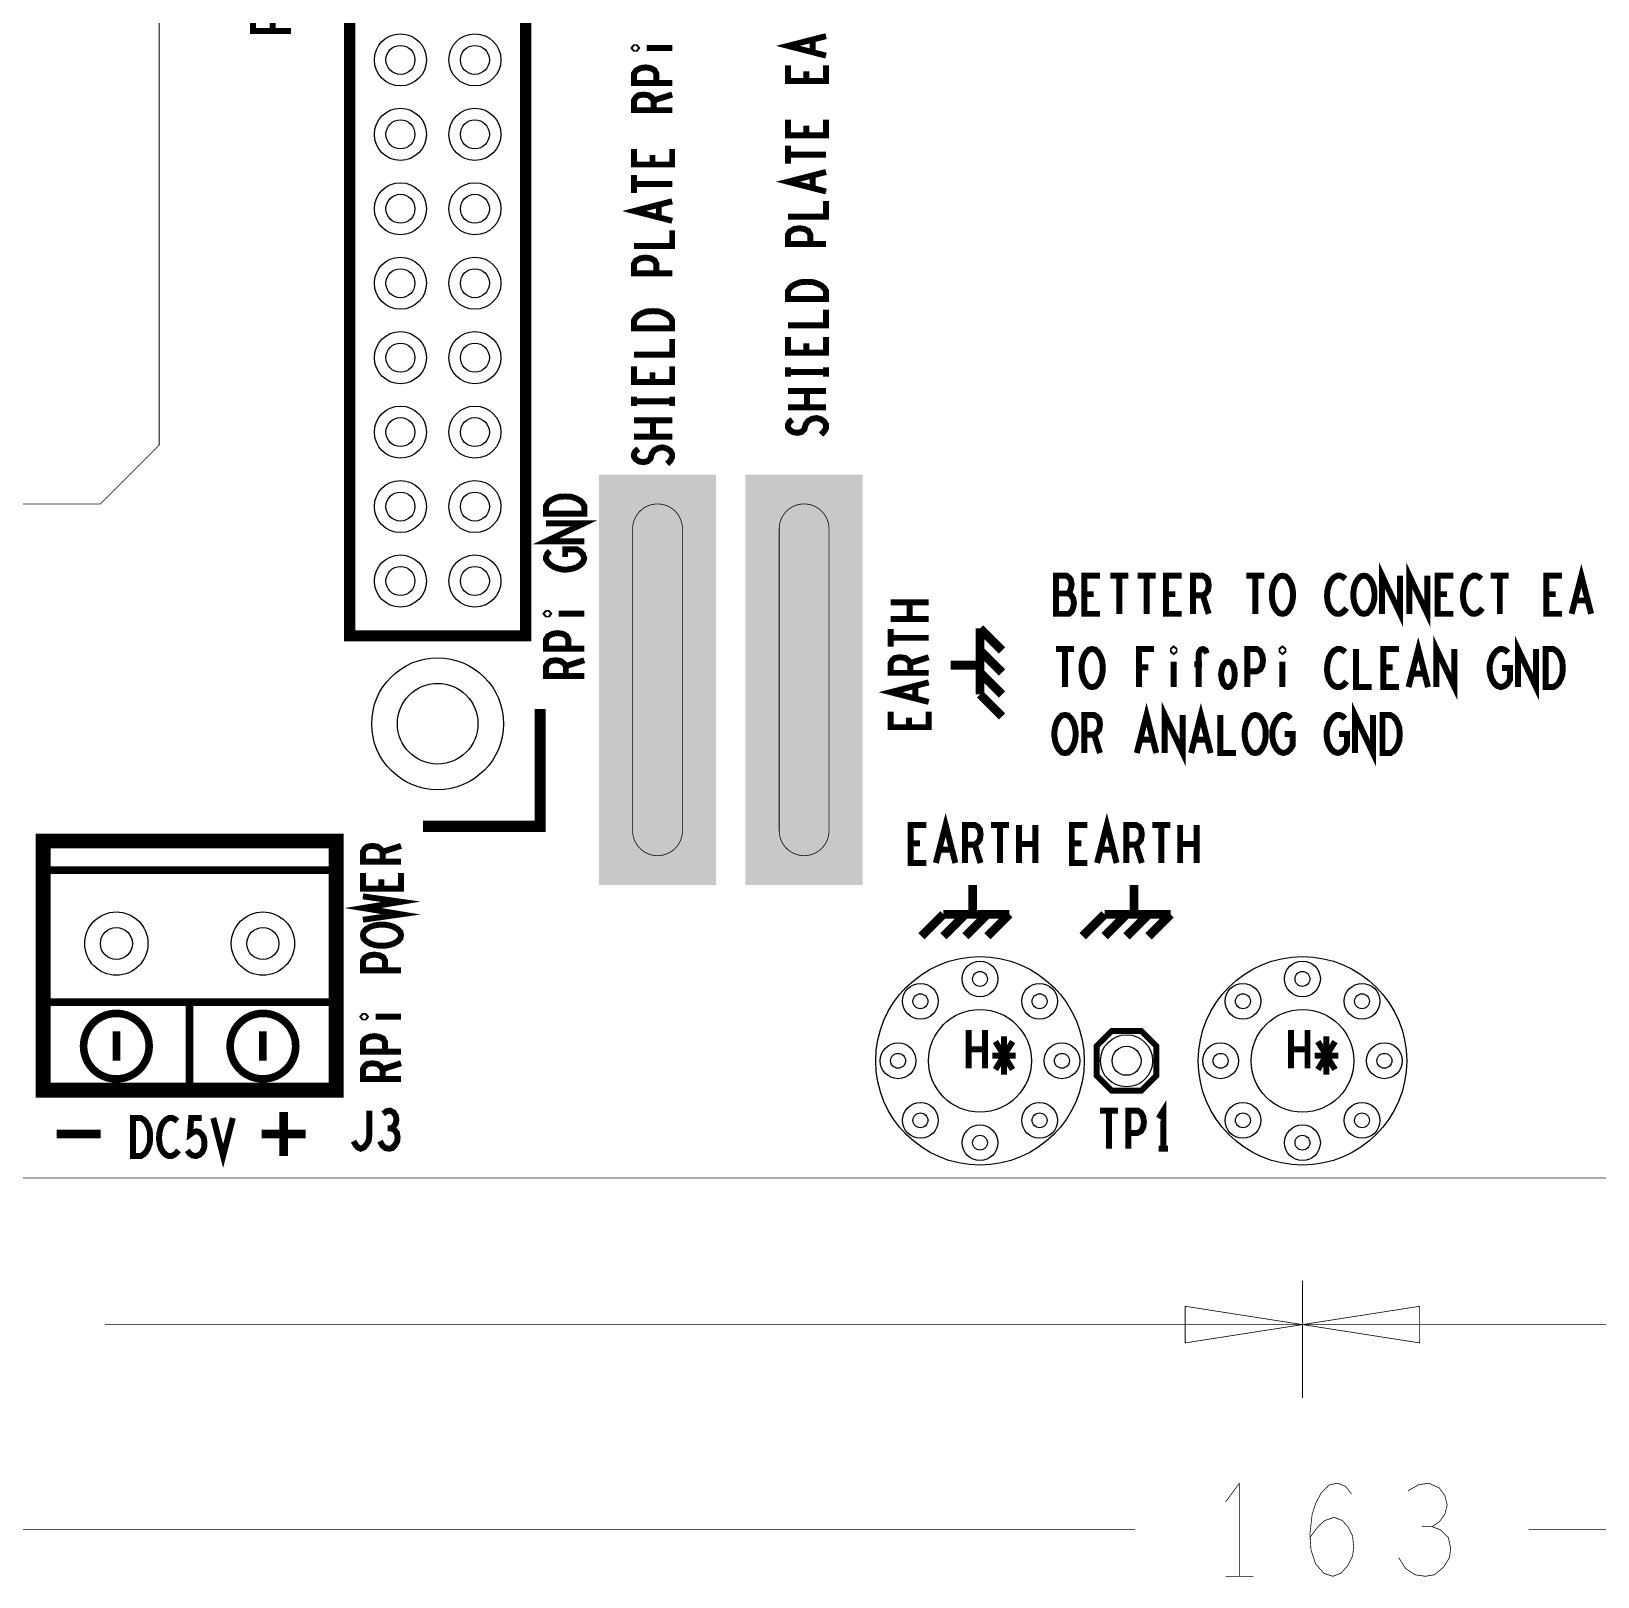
# Model space of a CAD drawing. Extents: x -24 to 229, y -15 to 107.
# Drawn here: x 39.6 to 93.1, y -13.6 to 39.1 of the extents above; entities that cross this region are included whole.
import ezdxf

# ---------------------------------------------------------------- set-up
doc = ezdxf.new("R2010")
doc.units = 0
doc.layers.get('0').update_dxf_attribs({"linetype": 'CONTINUOUS'})
for name, color, linetype in [('BOARD_ART', 7, 'CONTINUOUS'), ('DIMENSION_ART', 2, 'CONTINUOUS'), ('SILK_TOP_ART', 5, 'CONTINUOUS'), ('SOLDER_BOTTOM_ART', 10, 'CONTINUOUS'), ('SOLDER_TOP_ART', 14, 'CONTINUOUS'), ('STATIONPI-1-2_DRL', 9, 'CONTINUOUS')]:
    doc.layers.add(name, color=color, linetype=linetype)

# ---------------------------------------------------------------- blocks, each defined once
blk = doc.blocks.new('ROUND_26')
blk.add_circle((0, 0), 3.556)
blk = doc.blocks.new('ROUND_27')
blk.add_circle((0, 0), 0.61)
blk = doc.blocks.new('ROUND_25')
blk.add_circle((0, 0), 2.25)
blk = doc.blocks.new('ROUND_29')
blk.add_circle((0, 0), 0.889)
blk = doc.blocks.new('ROUND_28')
blk.add_circle((0, 0), 1.079)
blk = doc.blocks.new('ROUND_24')
blk.add_circle((0, 0), 0.254)
blk = doc.blocks.new('ROUND_31')
blk.add_circle((0, 0), 0.495)
blk = doc.blocks.new('ROUND_32')
blk.add_circle((0, 0), 0.546)
blk = doc.blocks.new('ROUND_33')
blk.add_circle((0, 0), 1.753)
blk = doc.blocks.new('ROUND_3')
blk.add_circle((0, 0), 1.375)

msp = doc.modelspace()

# ---------------------------------------------------------------- linework, layer by layer
at = {"layer": 'BOARD_ART', "const_width": 0.0254}
for points in [[(11, 66), (9, 64), (9, 25), (11, 23), (42, 23), (44, 25), (44, 64), (42, 66), (11, 66)], [(60.15, 22.15), (60.15, 11.85)], [(61.85, 11.85), (61.85, 22.15)], [(65.15, 22.15), (65.15, 11.85)], [(66.85, 11.85), (66.85, 22.15)], [(2, 0), (161, 0)]]:
    msp.add_lwpolyline(points, dxfattribs=at)
for points in [[(61, 23, 0.4142136), (60.15, 22.15)], [(61.85, 22.15, 0.4142136), (61, 23)], [(66, 23, 0.4142136), (65.15, 22.15)], [(66.85, 22.15, 0.4142136), (66, 23)], [(60.15, 11.85, 0.4142136), (61, 11)], [(61, 11, 0.4142136), (61.85, 11.85)], [(65.15, 11.85, 0.4142136), (66, 11)], [(66, 11, 0.4142136), (66.85, 11.85)]]:
    msp.add_lwpolyline(points, format="xyb", dxfattribs=at)
at = {"layer": 'DIMENSION_ART', "const_width": 0.0254}
for points in [[(83, -3.5), (83, -7.5)], [(83, -3.5), (83, -7.5)], [(79, -5.625), (83, -5), (79, -4.375), (79, -5.625)], [(87, -4.375), (83, -5), (87, -5.625), (87, -4.375)], [(42.1371, -5), (83, -5)], [(117.8629, -5), (83, -5)], [(80.8504, -13.5875), (80.8504, -10.4125), (80.378, -11.0475)], [(83.2519, -12.2647), (83.5276, -11.8941), (83.7638, -11.6825), (84.0788, -11.5767), (84.3544, -11.6825), (84.5512, -11.8941), (84.7087, -12.2117), (84.7481, -12.5821), (84.7087, -12.8996), (84.5512, -13.2172), (84.3149, -13.4817), (84.0394, -13.5875), (83.7244, -13.4817), (83.4488, -13.1643), (83.2913, -12.6879), (83.2519, -12.1588), (83.3307, -11.4709), (83.4488, -11.1004), (83.6456, -10.73), (83.9212, -10.4654), (84.1968, -10.4125), (84.4724, -10.5183), (84.6693, -10.7829)], [(87.4252, -11.8941), (87.6614, -11.7354), (87.8583, -11.4709), (87.937, -11.1534), (87.8583, -10.8358), (87.6614, -10.5713), (87.3071, -10.4125), (86.9528, -10.4654), (86.5984, -10.6771)], [(77.2881, -12), (0, -12)], [(86.2835, -12.9525), (86.5196, -13.323), (86.8346, -13.5346), (87.189, -13.5875), (87.504, -13.5346), (87.8189, -13.2701), (88.0157, -12.9525), (88.0551, -12.635), (87.9764, -12.2647), (87.7008, -12), (87.4252, -11.8941), (87.0708, -11.8941)], [(90.7119, -12), (163, -12)], [(80.378, -13.5875), (81.3228, -13.5875)]]:
    msp.add_lwpolyline(points, dxfattribs=at)
at = {"layer": 'SILK_TOP_ART'}
for points, const_width in [([(50.5, 70.5), (56.5, 70.5), (56.5, 18.5), (50.5, 18.5), (50.5, 70.5)], 0.38), ([(48.5, 39.1333), (47.2, 39.1333), (47.2, 39.4667), (47.265, 39.5733), (47.3517, 39.64), (47.525, 39.6667), (47.6983, 39.64), (47.8067, 39.56), (47.8717, 39.4667), (47.8717, 39.1333)], 0.2032), ([(66.75, 38.2947), (65.45, 38.628), (66.75, 38.9613)], 0.2032), ([(60.2867, 38.555), (60.265, 38.5283), (60.2217, 38.5283), (60.2, 38.555), (60.2217, 38.5817), (60.265, 38.5817), (60.2867, 38.555)], 0.2032), ([(60.6334, 38.555), (61.5, 38.555)], 0.2032), ([(66.295, 38.8413), (66.295, 38.4147)], 0.2032), ([(61.5, 37.3613), (60.2, 37.3613), (60.2, 37.6813), (60.265, 37.788), (60.4167, 37.868), (60.59, 37.8947), (60.7633, 37.868), (60.8933, 37.8013), (60.9584, 37.6813), (60.9584, 37.3613)], 0.2032), ([(66.75, 37.9677), (66.75, 37.4343), (65.45, 37.4343), (65.45, 37.9677)], 0.2032), ([(66.0783, 37.7543), (66.0783, 37.4343)], 0.2032), ([(61.5, 36.4343), (60.2, 36.4343), (60.2, 36.7677), (60.265, 36.8743), (60.3517, 36.941), (60.525, 36.9677), (60.6983, 36.941), (60.8067, 36.861), (60.8717, 36.7677), (60.8717, 36.4343)], 0.2032), ([(60.8717, 36.7677), (61.5, 36.9677)], 0.2032), ([(66.75, 36.1137), (66.75, 35.5803), (65.45, 35.5803), (65.45, 36.1137)], 0.2032), ([(66.0783, 35.9003), (66.0783, 35.5803)], 0.2032), ([(65.45, 34.6133), (65.45, 35.2267)], 0.2032), ([(61.5, 35.1137), (61.5, 34.5803), (60.2, 34.5803), (60.2, 35.1137)], 0.2032), ([(60.8283, 34.9003), (60.8283, 34.5803)], 0.2032), ([(65.45, 34.92), (66.75, 34.92)], 0.2032), ([(60.2, 33.6133), (60.2, 34.2267)], 0.2032), ([(66.75, 33.6597), (65.45, 33.993), (66.75, 34.3263)], 0.2032), ([(66.295, 34.2063), (66.295, 33.7797)], 0.2032), ([(60.2, 33.92), (61.5, 33.92)], 0.2032), ([(61.5, 32.6597), (60.2, 32.993), (61.5, 33.3263)], 0.2032), ([(61.045, 33.2063), (61.045, 32.7797)], 0.2032), ([(65.45, 32.7993), (66.75, 32.7993), (66.75, 33.3327)], 0.2032), ([(60.2, 31.7993), (61.5, 31.7993), (61.5, 32.3327)], 0.2032), ([(66.75, 31.8723), (65.45, 31.8723), (65.45, 32.1923), (65.515, 32.299), (65.6667, 32.379), (65.84, 32.4057), (66.0133, 32.379), (66.1433, 32.3123), (66.2084, 32.1923), (66.2084, 31.8723)], 0.2032), ([(61.5, 30.8723), (60.2, 30.8723), (60.2, 31.1923), (60.265, 31.299), (60.4167, 31.379), (60.59, 31.4057), (60.7633, 31.379), (60.8933, 31.3123), (60.9584, 31.1923), (60.9584, 30.8723)], 0.2032), ([(66.75, 29.9917), (65.45, 29.9917), (65.45, 30.2583), (65.515, 30.365), (65.6017, 30.445), (65.7316, 30.5117), (65.8834, 30.565), (66.1, 30.5783), (66.3167, 30.565), (66.4684, 30.5117), (66.5984, 30.445), (66.685, 30.365), (66.75, 30.2583), (66.75, 29.9917)], 0.2032), ([(61.5, 28.9917), (60.2, 28.9917), (60.2, 29.2583), (60.265, 29.365), (60.3517, 29.445), (60.4816, 29.5117), (60.6334, 29.565), (60.85, 29.5783), (61.0667, 29.565), (61.2184, 29.5117), (61.3484, 29.445), (61.435, 29.365), (61.5, 29.2583), (61.5, 28.9917)], 0.2032), ([(65.45, 29.0913), (66.75, 29.0913), (66.75, 29.6247)], 0.2032), ([(60.2, 28.0913), (61.5, 28.0913), (61.5, 28.6247)], 0.2032), ([(66.75, 28.6977), (66.75, 28.1643), (65.45, 28.1643), (65.45, 28.6977)], 0.2032), ([(66.0783, 28.4843), (66.0783, 28.1643)], 0.2032), ([(61.5, 27.6977), (61.5, 27.1643), (60.2, 27.1643), (60.2, 27.6977)], 0.2032), ([(60.8283, 27.4843), (60.8283, 27.1643)], 0.2032), ([(65.45, 27.344), (65.45, 27.664)], 0.2032), ([(65.45, 27.504), (66.75, 27.504)], 0.2032), ([(66.75, 27.344), (66.75, 27.664)], 0.2032), ([(60.2, 26.344), (60.2, 26.664)], 0.2032), ([(61.5, 26.344), (61.5, 26.664)], 0.2032), ([(65.45, 26.857), (66.75, 26.857)], 0.2032), ([(66.1, 26.857), (66.1, 26.297)], 0.2032), ([(60.2, 26.504), (61.5, 26.504)], 0.2032), ([(66.75, 26.297), (65.45, 26.297)], 0.2032), ([(60.2, 25.857), (61.5, 25.857)], 0.2032), ([(60.85, 25.857), (60.85, 25.297)], 0.2032), ([(66.5767, 25.37), (66.685, 25.4767), (66.75, 25.5967), (66.75, 25.7033), (66.685, 25.81), (66.5767, 25.89), (66.425, 25.93), (66.2734, 25.9033), (66.1433, 25.8367), (66.0567, 25.7167), (66.0133, 25.5567), (65.9267, 25.4633), (65.775, 25.4233), (65.6233, 25.45), (65.515, 25.5167), (65.45, 25.61), (65.45, 25.7033), (65.4933, 25.7967), (65.6017, 25.8767)], 0.2032), ([(61.5, 25.297), (60.2, 25.297)], 0.2032), ([(61.3267, 24.37), (61.435, 24.4767), (61.5, 24.5967), (61.5, 24.7033), (61.435, 24.81), (61.3267, 24.89), (61.175, 24.93), (61.0234, 24.9033), (60.8933, 24.8367), (60.8067, 24.7167), (60.7633, 24.5567), (60.6767, 24.4633), (60.525, 24.4233), (60.3733, 24.45), (60.265, 24.5167), (60.2, 24.61), (60.2, 24.7033), (60.2433, 24.7967), (60.3517, 24.8767)], 0.2032), ([(58.5, 22.6687), (57.2, 22.6687), (57.2, 22.9353), (57.265, 23.042), (57.3517, 23.122), (57.4816, 23.1887), (57.6334, 23.242), (57.85, 23.2553), (58.0667, 23.242), (58.2184, 23.1887), (58.3484, 23.122), (58.435, 23.042), (58.5, 22.9353), (58.5, 22.6687)], 0.2032), ([(58.5, 21.7283), (57.2, 21.7283), (58.5, 22.3417), (57.2, 22.3417)], 0.2032), ([(57.85, 21.188), (57.85, 21.4547), (58.24, 21.4547), (58.37, 21.3747), (58.4567, 21.2813), (58.5, 21.148), (58.4567, 21.0147), (58.37, 20.9213), (58.24, 20.8413), (58.0883, 20.788), (57.915, 20.7613), (57.7633, 20.7613), (57.6334, 20.788), (57.4816, 20.8413), (57.3517, 20.9213), (57.265, 21.0013), (57.2, 21.108), (57.2, 21.2013), (57.2433, 21.308), (57.33, 21.388)], 0.2032), ([(85.7173, 19.25), (85.7173, 20.55), (86.3307, 19.25), (86.3307, 20.55)], 0.2032), ([(86.6443, 19.25), (86.6443, 20.55), (87.2577, 19.25), (87.2577, 20.55)], 0.2032), ([(92.1797, 19.25), (92.513, 20.55), (92.8463, 19.25)], 0.2032), ([(75.0067, 19.9433), (75.06, 20.0083), (75.1, 20.1166), (75.1267, 20.2684), (75.1, 20.3983), (75.0467, 20.485), (74.9533, 20.55), (74.5933, 20.55), (74.5933, 19.25), (75.0333, 19.25), (75.1267, 19.3366), (75.18, 19.4667), (75.2067, 19.6183), (75.18, 19.77), (75.1, 19.9), (75.0067, 19.9433), (74.5933, 19.9433)], 0.2032), ([(76.0937, 19.25), (75.5603, 19.25), (75.5603, 20.55), (76.0937, 20.55)], 0.2032), ([(76.4473, 20.55), (77.0607, 20.55)], 0.2032), ([(76.754, 20.55), (76.754, 19.25)], 0.2032), ([(77.3743, 20.55), (77.9877, 20.55)], 0.2032), ([(77.681, 20.55), (77.681, 19.25)], 0.2032), ([(78.8747, 19.25), (78.3413, 19.25), (78.3413, 20.55), (78.8747, 20.55)], 0.2032), ([(79.2683, 19.25), (79.2683, 20.55), (79.6017, 20.55), (79.7083, 20.485), (79.775, 20.3983), (79.8017, 20.225), (79.775, 20.0517), (79.695, 19.9433), (79.6017, 19.8783), (79.2683, 19.8783)], 0.2032), ([(81.0823, 20.55), (81.6957, 20.55)], 0.2032), ([(81.389, 20.55), (81.389, 19.25)], 0.2032), ([(82.316, 19.25), (82.2093, 19.2717), (82.116, 19.3583), (82.036, 19.4883), (81.9827, 19.64), (81.956, 19.8133), (81.956, 19.9867), (81.9827, 20.16), (82.036, 20.3117), (82.116, 20.4417), (82.2093, 20.5283), (82.316, 20.55), (82.4227, 20.5283), (82.516, 20.4417), (82.596, 20.3117), (82.6493, 20.16), (82.676, 19.9867), (82.676, 19.8133), (82.6493, 19.64), (82.596, 19.4883), (82.516, 19.3583), (82.4227, 19.2717), (82.316, 19.25)], 0.2032), ([(84.4633, 20.4417), (84.3833, 20.5067), (84.29, 20.55), (84.1833, 20.55), (84.0633, 20.485), (83.97, 20.3767), (83.9033, 20.2467), (83.85, 20.03), (83.8367, 19.835), (83.8633, 19.64), (83.9033, 19.51), (83.9833, 19.38), (84.0767, 19.2933), (84.17, 19.25), (84.2633, 19.25), (84.3567, 19.2933), (84.4367, 19.3583), (84.5033, 19.445)], 0.2032), ([(85.097, 19.25), (84.9903, 19.2717), (84.897, 19.3583), (84.817, 19.4883), (84.7637, 19.64), (84.737, 19.8133), (84.737, 19.9867), (84.7637, 20.16), (84.817, 20.3117), (84.897, 20.4417), (84.9903, 20.5283), (85.097, 20.55), (85.2037, 20.5283), (85.297, 20.4417), (85.377, 20.3117), (85.4303, 20.16), (85.457, 19.9867), (85.457, 19.8133), (85.4303, 19.64), (85.377, 19.4883), (85.297, 19.3583), (85.2037, 19.2717), (85.097, 19.25)], 0.2032), ([(88.1447, 19.25), (87.6113, 19.25), (87.6113, 20.55), (88.1447, 20.55)], 0.2032), ([(89.0983, 20.4417), (89.0183, 20.5067), (88.925, 20.55), (88.8183, 20.55), (88.6983, 20.485), (88.605, 20.3767), (88.5383, 20.2467), (88.485, 20.03), (88.4717, 19.835), (88.4983, 19.64), (88.5383, 19.51), (88.6183, 19.38), (88.7117, 19.2933), (88.805, 19.25), (88.8983, 19.25), (88.9917, 19.2933), (89.0717, 19.3583), (89.1383, 19.445)], 0.2032), ([(89.4253, 20.55), (90.0387, 20.55)], 0.2032), ([(89.732, 20.55), (89.732, 19.25)], 0.2032), ([(91.8527, 19.25), (91.3193, 19.25), (91.3193, 20.55), (91.8527, 20.55)], 0.2032), ([(75.8803, 19.9217), (75.5603, 19.9217)], 0.2032), ([(78.6613, 19.9217), (78.3413, 19.9217)], 0.2032), ([(79.6017, 19.8783), (79.8017, 19.25)], 0.2032), ([(87.9313, 19.9217), (87.6113, 19.9217)], 0.2032), ([(91.6393, 19.9217), (91.3193, 19.9217)], 0.2032), ([(92.7263, 19.705), (92.2997, 19.705)], 0.2032), ([(57.2867, 19.254), (57.265, 19.2273), (57.2217, 19.2273), (57.2, 19.254), (57.2217, 19.2807), (57.265, 19.2807), (57.2867, 19.254)], 0.2032), ([(57.6334, 19.254), (58.5, 19.254)], 0.2032), ([(68.95, 19.638), (70.25, 19.638)], 0.2032), ([(69.6, 19.638), (69.6, 19.078)], 0.2032), ([(70.25, 19.078), (68.95, 19.078)], 0.2032), ([(68.95, 18.1243), (68.95, 18.7377)], 0.2032), ([(72, 16.5), (72, 18.75)], 0.3), ([(72, 18.75), (72.75, 18)], 0.3), ([(58.5, 18.0603), (57.2, 18.0603), (57.2, 18.3803), (57.265, 18.487), (57.4167, 18.567), (57.59, 18.5937), (57.7633, 18.567), (57.8933, 18.5003), (57.9584, 18.3803), (57.9584, 18.0603)], 0.2032), ([(68.95, 18.431), (70.25, 18.431)], 0.2032), ([(78.608, 17.9633), (78.5813, 17.985), (78.5813, 18.0283), (78.608, 18.05), (78.6347, 18.0283), (78.6347, 17.985), (78.608, 17.9633)], 0.2032), ([(82.316, 17.9633), (82.2893, 17.985), (82.2893, 18.0283), (82.316, 18.05), (82.3427, 18.0283), (82.3427, 17.985), (82.316, 17.9633)], 0.2032), ([(86.6177, 16.75), (86.951, 18.05), (87.2843, 16.75)], 0.2032), ([(87.5713, 16.75), (87.5713, 18.05), (88.1847, 16.75), (88.1847, 18.05)], 0.2032), ([(90.3523, 16.75), (90.3523, 18.05), (90.9657, 16.75), (90.9657, 18.05)], 0.2032), ([(58.5, 17.1333), (57.2, 17.1333), (57.2, 17.4667), (57.265, 17.5733), (57.3517, 17.64), (57.525, 17.6667), (57.6983, 17.64), (57.8067, 17.56), (57.8717, 17.4667), (57.8717, 17.1333)], 0.2032), ([(57.8717, 17.4667), (58.5, 17.6667)], 0.2032), ([(70.25, 17.2373), (68.95, 17.2373), (68.95, 17.5707), (69.015, 17.6773), (69.1017, 17.744), (69.275, 17.7707), (69.4483, 17.744), (69.5567, 17.664), (69.6217, 17.5707), (69.6217, 17.2373)], 0.2032), ([(69.6217, 17.5707), (70.25, 17.7707)], 0.2032), ([(72, 17.5), (71, 17.5)], 0.3), ([(72, 18), (72.75, 17.25)], 0.3), ([(74.5933, 18.05), (75.2067, 18.05)], 0.2032), ([(74.9, 18.05), (74.9, 16.75)], 0.2032), ([(75.827, 16.75), (75.7203, 16.7717), (75.627, 16.8583), (75.547, 16.9883), (75.4937, 17.14), (75.467, 17.3133), (75.467, 17.4867), (75.4937, 17.66), (75.547, 17.8117), (75.627, 17.9417), (75.7203, 18.0283), (75.827, 18.05), (75.9337, 18.0283), (76.027, 17.9417), (76.107, 17.8117), (76.1603, 17.66), (76.187, 17.4867), (76.187, 17.3133), (76.1603, 17.14), (76.107, 16.9883), (76.027, 16.8583), (75.9337, 16.7717), (75.827, 16.75)], 0.2032), ([(77.4277, 16.75), (77.4277, 18.05), (77.9343, 18.05)], 0.2032), ([(78.608, 17.6166), (78.608, 16.75)], 0.2032), ([(79.455, 16.75), (79.455, 17.855), (79.4817, 17.9633), (79.535, 18.0283), (79.615, 18.05), (79.695, 18.0067), (79.735, 17.8983)], 0.2032), ([(80.462, 16.75), (80.382, 16.7717), (80.302, 16.8583), (80.2487, 17.01), (80.222, 17.1833), (80.2487, 17.3567), (80.302, 17.5083), (80.382, 17.595), (80.462, 17.6166), (80.542, 17.595), (80.622, 17.5083), (80.6753, 17.3567), (80.6887, 17.1833), (80.6753, 17.01), (80.622, 16.8583), (80.542, 16.7717), (80.462, 16.75)], 0.2032), ([(81.1223, 16.75), (81.1223, 18.05), (81.4423, 18.05), (81.549, 17.985), (81.629, 17.8333), (81.6557, 17.66), (81.629, 17.4867), (81.5623, 17.3567), (81.4423, 17.2916), (81.1223, 17.2916)], 0.2032), ([(82.316, 17.6166), (82.316, 16.75)], 0.2032), ([(84.4633, 17.9417), (84.3833, 18.0067), (84.29, 18.05), (84.1833, 18.05), (84.0633, 17.985), (83.97, 17.8767), (83.9033, 17.7467), (83.85, 17.53), (83.8367, 17.335), (83.8633, 17.14), (83.9033, 17.01), (83.9833, 16.88), (84.0767, 16.7933), (84.17, 16.75), (84.2633, 16.75), (84.3567, 16.7933), (84.4367, 16.8583), (84.5033, 16.945)], 0.2032), ([(84.8303, 18.05), (84.8303, 16.75), (85.3637, 16.75)], 0.2032), ([(86.2907, 16.75), (85.7573, 16.75), (85.7573, 18.05), (86.2907, 18.05)], 0.2032), ([(89.812, 17.4), (90.0787, 17.4), (90.0787, 17.01), (89.9987, 16.88), (89.9053, 16.7933), (89.772, 16.75), (89.6387, 16.7933), (89.5453, 16.88), (89.4653, 17.01), (89.412, 17.1617), (89.3853, 17.335), (89.3853, 17.4867), (89.412, 17.6166), (89.4653, 17.7684), (89.5453, 17.8983), (89.6253, 17.985), (89.732, 18.05), (89.8253, 18.05), (89.932, 18.0067), (90.012, 17.92)], 0.2032), ([(91.2927, 16.75), (91.2927, 18.05), (91.5593, 18.05), (91.666, 17.985), (91.746, 17.8983), (91.8127, 17.7684), (91.866, 17.6166), (91.8793, 17.4), (91.866, 17.1833), (91.8127, 17.0316), (91.746, 16.9016), (91.666, 16.815), (91.5593, 16.75), (91.2927, 16.75)], 0.2032), ([(72, 17.25), (72.75, 16.5)], 0.3), ([(77.7477, 17.4217), (77.4277, 17.4217)], 0.2032), ([(79.575, 17.53), (79.3083, 17.53)], 0.2032), ([(86.0773, 17.4217), (85.7573, 17.4217)], 0.2032), ([(87.1643, 17.205), (86.7377, 17.205)], 0.2032), ([(70.25, 16.2437), (68.95, 16.577), (70.25, 16.9103)], 0.2032), ([(69.795, 16.7903), (69.795, 16.3637)], 0.2032), ([(72, 16.5), (72.75, 15.75)], 0.3), ([(53, 12), (57, 12), (57, 16)], 0.38), ([(77.3477, 14.5), (77.681, 15.8), (78.0143, 14.5)], 0.2032), ([(78.3013, 14.5), (78.3013, 15.8), (78.9147, 14.5), (78.9147, 15.8)], 0.2032), ([(79.2017, 14.5), (79.535, 15.8), (79.8683, 14.5)], 0.2032), ([(84.7903, 14.5), (84.7903, 15.8), (85.4037, 14.5), (85.4037, 15.8)], 0.2032), ([(70.25, 15.9167), (70.25, 15.3833), (68.95, 15.3833), (68.95, 15.9167)], 0.2032), ([(69.5783, 15.7033), (69.5783, 15.3833)], 0.2032), ([(74.9, 14.5), (74.7933, 14.5217), (74.7, 14.6083), (74.62, 14.7383), (74.5667, 14.89), (74.54, 15.0633), (74.54, 15.2367), (74.5667, 15.41), (74.62, 15.5617), (74.7, 15.6917), (74.7933, 15.7783), (74.9, 15.8), (75.0067, 15.7783), (75.1, 15.6917), (75.18, 15.5617), (75.2333, 15.41), (75.26, 15.2367), (75.26, 15.0633), (75.2333, 14.89), (75.18, 14.7383), (75.1, 14.6083), (75.0067, 14.5217), (74.9, 14.5)], 0.2032), ([(75.5603, 14.5), (75.5603, 15.8), (75.8937, 15.8), (76.0003, 15.735), (76.067, 15.6483), (76.0937, 15.475), (76.067, 15.3017), (75.987, 15.1933), (75.8937, 15.1283), (75.5603, 15.1283)], 0.2032), ([(80.1953, 15.8), (80.1953, 14.5), (80.7287, 14.5)], 0.2032), ([(81.389, 14.5), (81.2823, 14.5217), (81.189, 14.6083), (81.109, 14.7383), (81.0557, 14.89), (81.029, 15.0633), (81.029, 15.2367), (81.0557, 15.41), (81.109, 15.5617), (81.189, 15.6917), (81.2823, 15.7783), (81.389, 15.8), (81.4957, 15.7783), (81.589, 15.6917), (81.669, 15.5617), (81.7223, 15.41), (81.749, 15.2367), (81.749, 15.0633), (81.7223, 14.89), (81.669, 14.7383), (81.589, 14.6083), (81.4957, 14.5217), (81.389, 14.5)], 0.2032), ([(82.396, 15.15), (82.6627, 15.15), (82.6627, 14.76), (82.5827, 14.63), (82.4893, 14.5433), (82.356, 14.5), (82.2227, 14.5433), (82.1293, 14.63), (82.0493, 14.76), (81.996, 14.9117), (81.9693, 15.085), (81.9693, 15.2367), (81.996, 15.3666), (82.0493, 15.5184), (82.1293, 15.6483), (82.2093, 15.735), (82.316, 15.8), (82.4093, 15.8), (82.516, 15.7567), (82.596, 15.67)], 0.2032), ([(84.25, 15.15), (84.5167, 15.15), (84.5167, 14.76), (84.4367, 14.63), (84.3433, 14.5433), (84.21, 14.5), (84.0767, 14.5433), (83.9833, 14.63), (83.9033, 14.76), (83.85, 14.9117), (83.8233, 15.085), (83.8233, 15.2367), (83.85, 15.3666), (83.9033, 15.5184), (83.9833, 15.6483), (84.0633, 15.735), (84.17, 15.8), (84.2633, 15.8), (84.37, 15.7567), (84.45, 15.67)], 0.2032), ([(85.7307, 14.5), (85.7307, 15.8), (85.9973, 15.8), (86.104, 15.735), (86.184, 15.6483), (86.2507, 15.5184), (86.304, 15.3666), (86.3173, 15.15), (86.304, 14.9333), (86.2507, 14.7816), (86.184, 14.6516), (86.104, 14.565), (85.9973, 14.5), (85.7307, 14.5)], 0.2032), ([(75.8937, 15.1283), (76.0937, 14.5)], 0.2032), ([(77.8943, 14.955), (77.4677, 14.955)], 0.2032), ([(79.7483, 14.955), (79.3217, 14.955)], 0.2032), ([(70.4937, 10.75), (70.827, 12.05), (71.1603, 10.75)], 0.2032), ([(75.9937, 10.75), (76.327, 12.05), (76.6603, 10.75)], 0.2032), ([(70.1667, 10.75), (69.6333, 10.75), (69.6333, 12.05), (70.1667, 12.05)], 0.2032), ([(71.4873, 10.75), (71.4873, 12.05), (71.8207, 12.05), (71.9273, 11.985), (71.994, 11.8983), (72.0207, 11.725), (71.994, 11.5517), (71.914, 11.4433), (71.8207, 11.3783), (71.4873, 11.3783)], 0.2032), ([(72.3743, 12.05), (72.9877, 12.05)], 0.2032), ([(72.681, 12.05), (72.681, 10.75)], 0.2032), ([(73.328, 10.75), (73.328, 12.05)], 0.2032), ([(73.888, 12.05), (73.888, 10.75)], 0.2032), ([(75.6667, 10.75), (75.1333, 10.75), (75.1333, 12.05), (75.6667, 12.05)], 0.2032), ([(76.9873, 10.75), (76.9873, 12.05), (77.3207, 12.05), (77.4273, 11.985), (77.494, 11.8983), (77.5207, 11.725), (77.494, 11.5517), (77.414, 11.4433), (77.3207, 11.3783), (76.9873, 11.3783)], 0.2032), ([(77.8743, 12.05), (78.4877, 12.05)], 0.2032), ([(78.181, 12.05), (78.181, 10.75)], 0.2032), ([(78.828, 10.75), (78.828, 12.05)], 0.2032), ([(79.388, 12.05), (79.388, 10.75)], 0.2032), ([(50.0401, 8), (50.0401, 11.5001), (40.0399, 11.5001), (40.0399, 3), (50.0401, 3), (50.0401, 8)], 0.508), ([(52.25, 10.7993), (50.95, 10.7993), (50.95, 11.1327), (51.015, 11.2393), (51.1017, 11.306), (51.275, 11.3327), (51.4483, 11.306), (51.5567, 11.226), (51.6217, 11.1327), (51.6217, 10.7993)], 0.2032), ([(51.6217, 11.1327), (52.25, 11.3327)], 0.2032), ([(69.9533, 11.4217), (69.6333, 11.4217)], 0.2032), ([(71.0403, 11.205), (70.6137, 11.205)], 0.2032), ([(71.8207, 11.3783), (72.0207, 10.75)], 0.2032), ([(73.888, 11.4), (73.328, 11.4)], 0.2032), ([(75.4533, 11.4217), (75.1333, 11.4217)], 0.2032), ([(76.5403, 11.205), (76.1137, 11.205)], 0.2032), ([(77.3207, 11.3783), (77.5207, 10.75)], 0.2032), ([(79.388, 11.4), (78.828, 11.4)], 0.2032), ([(50.0401, 10.5001), (40.0399, 10.5001)], 0.2601), ([(52.25, 10.4057), (52.25, 9.8723), (50.95, 9.8723), (50.95, 10.4057)], 0.2032), ([(51.5783, 10.1923), (51.5783, 9.8723)], 0.2032), ([(50.0401, 10), (50.0401, 6), (40.0399, 6)], 0.2601), ([(50.95, 8.812), (52.25, 8.9987), (50.95, 9.212), (52.25, 9.4253), (50.95, 9.612)], 0.2032), ([(71.75, 9), (71.75, 10)], 0.3), ([(77.25, 9), (77.25, 10)], 0.3), ([(70.75, 9), (70, 8.25)], 0.3), ([(70.75, 9), (73, 9)], 0.3), ([(71.5, 9), (70.75, 8.25)], 0.3), ([(72.25, 9), (71.5, 8.25)], 0.3), ([(73, 9), (72.25, 8.25)], 0.3), ([(76.25, 9), (75.5, 8.25)], 0.3), ([(76.25, 9), (78.5, 9)], 0.3), ([(77, 9), (76.25, 8.25)], 0.3), ([(77.75, 9), (77, 8.25)], 0.3), ([(78.5, 9), (77.75, 8.25)], 0.3), ([(52.25, 8.285), (52.2283, 8.1783), (52.1417, 8.085), (52.0117, 8.005), (51.86, 7.9517), (51.6867, 7.925), (51.5133, 7.925), (51.34, 7.9517), (51.1883, 8.005), (51.0583, 8.085), (50.9717, 8.1783), (50.95, 8.285), (50.9717, 8.3917), (51.0583, 8.485), (51.1883, 8.565), (51.34, 8.6183), (51.5133, 8.645), (51.6867, 8.645), (51.86, 8.6183), (52.0117, 8.565), (52.1417, 8.485), (52.2283, 8.3917), (52.25, 8.285)], 0.2032), ([(52.25, 7.0913), (50.95, 7.0913), (50.95, 7.4113), (51.015, 7.518), (51.1667, 7.598), (51.34, 7.6247), (51.5133, 7.598), (51.6433, 7.5313), (51.7084, 7.4113), (51.7084, 7.0913)], 0.2032), ([(45.0399, 3), (45.0399, 6)], 0.2601), ([(51.0367, 5.504), (51.015, 5.4773), (50.9717, 5.4773), (50.95, 5.504), (50.9717, 5.5307), (51.015, 5.5307), (51.0367, 5.504)], 0.2032), ([(51.3834, 5.504), (52.25, 5.504)], 0.2032), ([(42.54, 4), (42.54, 5)], 0.2601), ([(47.54, 4), (47.54, 5)], 0.2601), ([(52.25, 4.3103), (50.95, 4.3103), (50.95, 4.6303), (51.015, 4.737), (51.1667, 4.817), (51.34, 4.8437), (51.5133, 4.817), (51.6433, 4.7503), (51.7084, 4.6303), (51.7084, 4.3103)], 0.2032), ([(71.612, 3.746), (71.612, 5.046)], 0.2032), ([(72.172, 5.046), (72.172, 3.746)], 0.2032), ([(72.819, 4.8293), (72.819, 3.5293)], 0.2032), ([(75.984, 4.508), (75.984, 3.492), (76.492, 2.984), (77.508, 2.984), (78.016, 3.492), (78.016, 4.508), (77.508, 5.016), (76.492, 5.016), (75.984, 4.508)], 0.2032), ([(82.612, 3.746), (82.612, 5.046)], 0.2032), ([(83.172, 5.046), (83.172, 3.746)], 0.2032), ([(83.819, 4.8293), (83.819, 3.5293)], 0.2032), ([(72.172, 4.396), (71.612, 4.396)], 0.2032), ([(72.419, 4.1793), (73.219, 4.1793)], 0.2032), ([(72.5257, 3.7027), (73.1123, 4.656)], 0.2032), ([(73.1123, 3.7027), (72.5257, 4.656)], 0.2032), ([(83.172, 4.396), (82.612, 4.396)], 0.2032), ([(83.419, 4.1793), (84.219, 4.1793)], 0.2032), ([(83.5257, 3.7027), (84.1123, 4.656)], 0.2032), ([(84.1123, 3.7027), (83.5257, 4.656)], 0.2032), ([(52.25, 3.3833), (50.95, 3.3833), (50.95, 3.7167), (51.015, 3.8233), (51.1017, 3.89), (51.275, 3.9167), (51.4483, 3.89), (51.5567, 3.81), (51.6217, 3.7167), (51.6217, 3.3833)], 0.2032), ([(51.6217, 3.7167), (52.25, 3.9167)], 0.2032), ([(43.1067, 0.75), (43.1067, 2.05), (43.3733, 2.05), (43.48, 1.985), (43.56, 1.8983), (43.6267, 1.7684), (43.68, 1.6166), (43.6933, 1.4), (43.68, 1.1833), (43.6267, 1.0316), (43.56, 0.9016), (43.48, 0.815), (43.3733, 0.75), (43.1067, 0.75)], 0.2032), ([(44.6203, 1.9417), (44.5403, 2.0067), (44.447, 2.05), (44.3403, 2.05), (44.2203, 1.985), (44.127, 1.8767), (44.0603, 1.7467), (44.007, 1.53), (43.9937, 1.335), (44.0203, 1.14), (44.0603, 1.01), (44.1403, 0.88), (44.2337, 0.7933), (44.327, 0.75), (44.4203, 0.75), (44.5137, 0.7933), (44.5937, 0.8583), (44.6603, 0.945)], 0.2032), ([(44.9607, 0.945), (45.0407, 0.8366), (45.134, 0.7717), (45.254, 0.75), (45.374, 0.7933), (45.4673, 0.88), (45.534, 1.0316), (45.5473, 1.205), (45.5207, 1.3783), (45.454, 1.4867), (45.3607, 1.5733), (45.2673, 1.595), (45.174, 1.5733), (45.054, 1.4867), (45.094, 2.05), (45.454, 2.05)], 0.2032), ([(45.8477, 2.05), (46.181, 0.75), (46.5143, 2.05)], 0.2032), ([(48.25, 2.25), (48.25, 0.75)], 0.3), ([(50.6333, 1.26), (50.7, 1.13), (50.78, 1.0433), (50.8733, 1), (50.98, 1.0433), (51.06, 1.13), (51.14, 1.26), (51.1667, 1.4333), (51.1667, 2.3)], 0.2032), ([(51.9203, 1.6933), (52.0003, 1.7583), (52.067, 1.8666), (52.0937, 1.9967), (52.067, 2.1267), (52.0003, 2.235), (51.8803, 2.3), (51.7603, 2.2783), (51.6403, 2.1917)], 0.2032), ([(76.0933, 2.3), (76.7067, 2.3)], 0.2032), ([(76.4, 2.3), (76.4, 1)], 0.2032), ([(77.0603, 1), (77.0603, 2.3), (77.3803, 2.3), (77.487, 2.235), (77.567, 2.0833), (77.5937, 1.91), (77.567, 1.7367), (77.5003, 1.6067), (77.3803, 1.5416), (77.0603, 1.5416)], 0.2032), ([(78.254, 1), (78.254, 2.3), (78.094, 2.04)], 0.2032), ([(40.5, 1.5), (42, 1.5)], 0.3), ([(47.5, 1.5), (49, 1.5)], 0.3), ([(51.5337, 1.26), (51.6137, 1.1083), (51.7203, 1.0217), (51.8403, 1), (51.947, 1.0217), (52.0537, 1.13), (52.1203, 1.26), (52.1337, 1.39), (52.107, 1.5416), (52.0137, 1.65), (51.9203, 1.6933), (51.8003, 1.6933)], 0.2032), ([(78.094, 1), (78.414, 1)], 0.2032)]:
    msp.add_lwpolyline(points, dxfattribs=dict(at, const_width=const_width))
at = {"layer": 'SILK_TOP_ART', "const_width": 0.2601}
for points in [[(41.42201, 4.4999, 1), (43.65799, 4.4999, 1)], [(46.42201, 4.4999, 1), (48.65799, 4.4999, 1)]]:
    msp.add_lwpolyline(points, format="xyb", close=True, dxfattribs=at)
at = {"layer": 'SOLDER_BOTTOM_ART'}
for points in [[(59, 10.00002), (59, 23.99998), (62.99998, 10.00002), (63, 23.99998)], [(64, 10.00002), (64, 23.99998), (67.99998, 10.00002), (68, 23.99998)], [(62.99998, 10), (59, 10.00002), (62.99998, 10), (62.99998, 10.00002)], [(67.99998, 10), (64, 10.00002), (67.99998, 10), (67.99998, 10.00002)]]:
    msp.add_solid(points, dxfattribs=at)
at = {"layer": 'SOLDER_TOP_ART'}
for points in [[(59, 10.00002), (59, 23.99998), (62.99998, 10.00002), (63, 23.99998)], [(64, 10.00002), (64, 23.99998), (67.99998, 10.00002), (68, 23.99998)], [(62.99998, 10), (59, 10.00002), (62.99998, 10), (62.99998, 10.00002)], [(67.99998, 10), (64, 10.00002), (67.99998, 10), (67.99998, 10.00002)]]:
    msp.add_solid(points, dxfattribs=at)

# ---------------------------------------------------------------- block references
at = {"layer": 'SOLDER_BOTTOM_ART'}
for name, p in [('ROUND_29', (52.23, 38.15)), ('ROUND_29', (54.77, 38.15)), ('ROUND_29', (52.23, 35.61)), ('ROUND_29', (54.77, 35.61)), ('ROUND_29', (52.23, 33.07)), ('ROUND_29', (54.77, 33.07)), ('ROUND_29', (52.23, 30.53)), ('ROUND_29', (54.77, 30.53)), ('ROUND_29', (52.23, 27.99)), ('ROUND_29', (54.77, 27.99)), ('ROUND_29', (52.23, 25.45)), ('ROUND_29', (54.77, 25.45)), ('ROUND_29', (52.23, 22.91)), ('ROUND_29', (54.77, 22.91)), ('ROUND_29', (52.23, 20.37)), ('ROUND_29', (54.77, 20.37)), ('ROUND_25', (53.5, 15.5)), ('ROUND_28', (42.54, 8)), ('ROUND_28', (47.54, 8)), ('ROUND_26', (72, 4)), ('ROUND_26', (83, 4)), ('ROUND_27', (72, 6.794)), ('ROUND_27', (83, 6.794)), ('ROUND_27', (69.968, 6.032)), ('ROUND_27', (74.032, 6.032)), ('ROUND_27', (80.968, 6.032)), ('ROUND_27', (85.032, 6.032)), ('ROUND_29', (77, 4)), ('ROUND_27', (69.206, 4)), ('ROUND_27', (74.794, 4)), ('ROUND_27', (80.206, 4)), ('ROUND_27', (85.794, 4)), ('ROUND_27', (69.968, 1.968)), ('ROUND_27', (74.032, 1.968)), ('ROUND_27', (80.968, 1.968)), ('ROUND_27', (85.032, 1.968)), ('ROUND_27', (72, 1.206)), ('ROUND_27', (83, 1.206))]:
    msp.add_blockref(name, p, dxfattribs=at)
at = {"layer": 'SOLDER_TOP_ART'}
for name, p in [('ROUND_29', (52.23, 38.15)), ('ROUND_29', (54.77, 38.15)), ('ROUND_29', (52.23, 35.61)), ('ROUND_29', (54.77, 35.61)), ('ROUND_29', (52.23, 33.07)), ('ROUND_29', (54.77, 33.07)), ('ROUND_29', (52.23, 30.53)), ('ROUND_29', (54.77, 30.53)), ('ROUND_29', (52.23, 27.99)), ('ROUND_29', (54.77, 27.99)), ('ROUND_29', (52.23, 25.45)), ('ROUND_29', (54.77, 25.45)), ('ROUND_29', (52.23, 22.91)), ('ROUND_29', (54.77, 22.91)), ('ROUND_29', (52.23, 20.37)), ('ROUND_29', (54.77, 20.37)), ('ROUND_25', (53.5, 15.5)), ('ROUND_28', (42.54, 8)), ('ROUND_28', (47.54, 8)), ('ROUND_26', (72, 4)), ('ROUND_26', (83, 4)), ('ROUND_27', (72, 6.794)), ('ROUND_27', (83, 6.794)), ('ROUND_27', (69.968, 6.032)), ('ROUND_27', (74.032, 6.032)), ('ROUND_27', (80.968, 6.032)), ('ROUND_27', (85.032, 6.032)), ('ROUND_29', (77, 4)), ('ROUND_27', (69.206, 4)), ('ROUND_27', (74.794, 4)), ('ROUND_27', (80.206, 4)), ('ROUND_27', (85.794, 4)), ('ROUND_27', (69.968, 1.968)), ('ROUND_27', (74.032, 1.968)), ('ROUND_27', (80.968, 1.968)), ('ROUND_27', (85.032, 1.968)), ('ROUND_27', (72, 1.206)), ('ROUND_27', (83, 1.206))]:
    msp.add_blockref(name, p, dxfattribs=at)
at = {"layer": 'STATIONPI-1-2_DRL'}
for name, p in [('ROUND_31', (52.23, 38.15)), ('ROUND_31', (54.77, 38.15)), ('ROUND_31', (52.23, 35.61)), ('ROUND_31', (54.77, 35.61)), ('ROUND_31', (52.23, 33.07)), ('ROUND_31', (54.77, 33.07)), ('ROUND_31', (52.23, 30.53)), ('ROUND_31', (54.77, 30.53)), ('ROUND_31', (52.23, 27.99)), ('ROUND_31', (54.77, 27.99)), ('ROUND_31', (52.23, 25.45)), ('ROUND_31', (54.77, 25.45)), ('ROUND_31', (52.23, 22.91)), ('ROUND_31', (54.77, 22.91)), ('ROUND_31', (52.23, 20.37)), ('ROUND_31', (54.77, 20.37)), ('ROUND_3', (53.5, 15.5)), ('ROUND_32', (42.54, 8)), ('ROUND_32', (47.54, 8)), ('ROUND_24', (72, 6.794)), ('ROUND_24', (83, 6.794)), ('ROUND_24', (69.968, 6.032)), ('ROUND_24', (74.032, 6.032)), ('ROUND_24', (80.968, 6.032)), ('ROUND_24', (85.032, 6.032)), ('ROUND_33', (72, 4)), ('ROUND_33', (83, 4)), ('ROUND_31', (77, 4)), ('ROUND_24', (69.206, 4)), ('ROUND_24', (74.794, 4)), ('ROUND_24', (80.206, 4)), ('ROUND_24', (85.794, 4)), ('ROUND_24', (69.968, 1.968)), ('ROUND_24', (74.032, 1.968)), ('ROUND_24', (80.968, 1.968)), ('ROUND_24', (85.032, 1.968)), ('ROUND_24', (72, 1.206)), ('ROUND_24', (83, 1.206))]:
    msp.add_blockref(name, p, dxfattribs=at)

doc.saveas('drawing.dxf')
